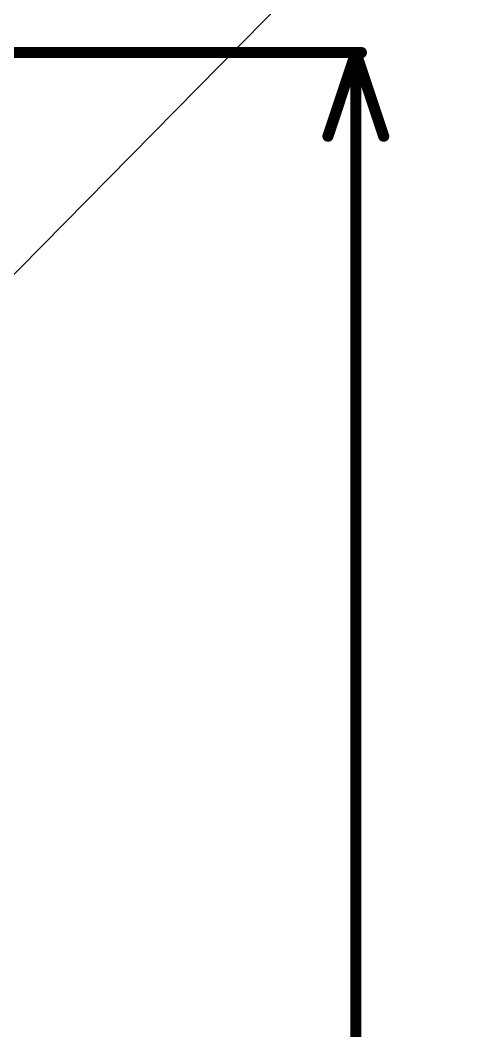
# Model space of a CAD drawing. Header units: inches. Extents: x -3 to 5259, y -3 to 5282.
# Drawn here: x 148.54 to 168.93, y 62.72 to 108.75 of the extents above; entities that cross this region are included whole.
import ezdxf

# ---------------------------------------------------------------- set-up
doc = ezdxf.new("R2010")
doc.units = ezdxf.units.IN
doc.layers.add('Dimensions', color=6, linetype='Continuous')
doc.layers.add('Top Solder', color=216, linetype='Continuous')

# ---------------------------------------------------------------- blocks, each defined once
blk = doc.blocks.new('SON_8_5_6__166')
at = {"layer": 'Top Solder'}
blk.add_line((0.323, 2.338), (-5201.151, 5129.383), dxfattribs=at)

msp = doc.modelspace()

# ---------------------------------------------------------------- linework, layer by layer
at = {"layer": 'Dimensions'}
for points in [[(147.786, 107.278, 0.508, 0.508, 0), (164.084, 107.278, 0.508, 0.508, 0)], [(162.56, 103.468, 0.508, 0.508, 0), (163.83, 107.278, 0.508, 0.508, 0)], [(163.83, 107.278, 0.508, 0.508, 0), (165.1, 103.468, 0.508, 0.508, 0)], [(163.83, 61.376, 0.508, 0.508, 0), (163.83, 107.278, 0.508, 0.508, 0)]]:
    msp.add_lwpolyline(points, format="xyseb", dxfattribs=at)
for points in [[(163.703, 107.278, 0.254, 0.254, 1), (163.957, 107.278, 0.254, 0.254, 1)], [(163.703, 107.278, 0.254, 0.254, 1), (163.957, 107.278, 0.254, 0.254, 1)], [(163.703, 107.278, 0.254, 0.254, 1), (163.957, 107.278, 0.254, 0.254, 1)], [(163.957, 107.278, 0.254, 0.254, 1), (164.211, 107.278, 0.254, 0.254, 1)], [(162.433, 103.468, 0.254, 0.254, 1), (162.687, 103.468, 0.254, 0.254, 1)], [(164.973, 103.468, 0.254, 0.254, 1), (165.227, 103.468, 0.254, 0.254, 1)]]:
    msp.add_lwpolyline(points, format="xyseb", close=True, dxfattribs=at)

# ---------------------------------------------------------------- block references
at = {"rotation": 270}
msp.add_blockref('SON_8_5_6__166', (129.658, 81.005), dxfattribs=at)

doc.saveas('drawing.dxf')
